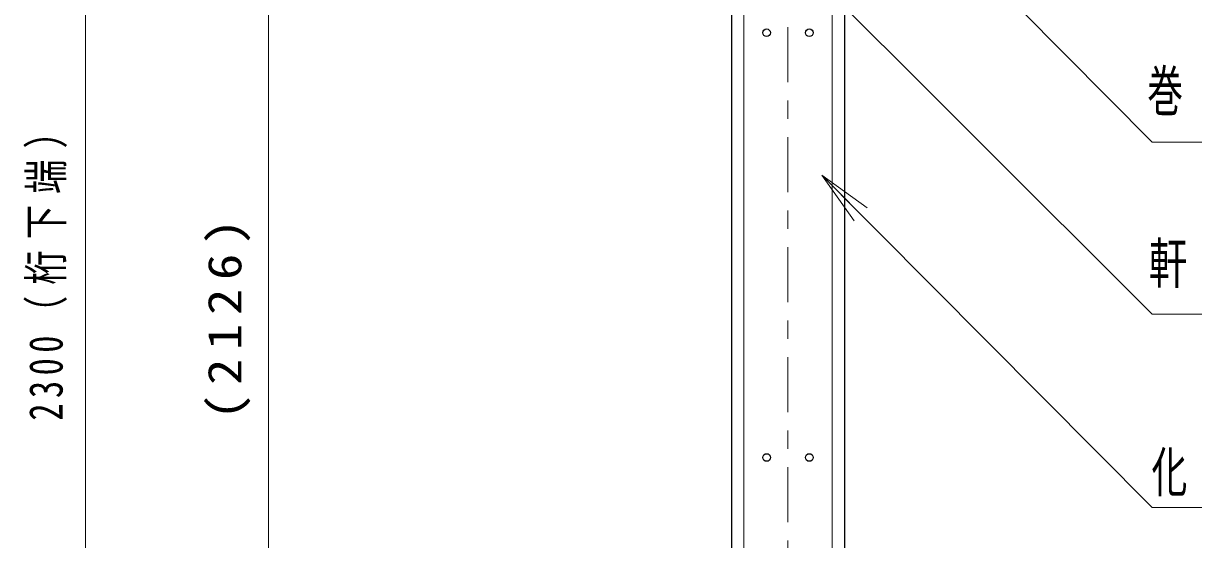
# Model space of a CAD drawing. Units: millimetres on the paper. Extents: x -385 to 7, y 0 to 267.
# Drawn here: x -175.5 to -111.7, y 161.9 to 190 of the extents above; entities that cross this region are included whole.
import ezdxf

# ---------------------------------------------------------------- set-up
doc = ezdxf.new("R2010")
doc.units = ezdxf.units.MM
doc.linetypes.add('USER2', pattern=[6, 3, -1, 1, -1])
doc.layers.add('LY_1', color=190, linetype='Continuous', lineweight=25)
doc.styles.add('ＭＳ ゴシック', font='')
doc.styles.get('ＭＳ ゴシック').set_extended_font_data('MS Gothic')

msp = doc.modelspace()

# ---------------------------------------------------------------- linework, layer by layer
at = {"layer": 'LY_1', "color": 7, "linetype": 'USER2', "lineweight": 13}
msp.add_line((-133.788, 231.841), (-133.788, 107.58), dxfattribs=at)
at = {"layer": 'LY_1', "color": 7, "lineweight": 13}
for p, q in [((-172.121, 138.701), (-172.121, 215.368)), ((-162.121, 138.701), (-162.121, 209.576)), ((-131.939, 181.762), (-129.823, 179.635)), ((-131.939, 181.762), (-129.469, 179.987)), ((-130.178, 179.282), (-131.939, 181.762))]:
    msp.add_line(p, q, dxfattribs=at)
at = {"layer": 'LY_1', "color": 40}
for p, q in [((-136.871, 214.534), (-136.871, 141.368)), ((-130.704, 214.534), (-130.704, 141.368))]:
    msp.add_line(p, q, dxfattribs=at)
at = {"layer": 'LY_1', "color": 40, "lineweight": 13}
for p, q in [((-136.204, 214.534), (-136.204, 141.368)), ((-131.371, 214.534), (-131.371, 141.368))]:
    msp.add_line(p, q, dxfattribs=at)
at = {"layer": 'LY_1', "color": 7, "lineweight": 13}
for points in [[(-153.096, 213.294), (-113.921, 174.19), (-68.621, 174.19)], [(-140.218, 210.07), (-113.921, 183.572), (-62.743, 183.572)], [(-131.939, 181.762), (-113.921, 163.646), (-62.501, 163.646)]]:
    msp.add_lwpolyline(points, dxfattribs=at)
at = {"layer": 'LY_1', "color": 7}
for centre in [(-134.954, 189.534), (-132.621, 189.534), (-134.954, 166.368), (-132.621, 166.368)]:
    msp.add_circle(centre, 0.208, dxfattribs=at)

# ---------------------------------------------------------------- texts
at = {"layer": 'LY_1', "color": 7, "char_height": 2.199, "attachment_point": 4, "style": 'ＭＳ ゴシック'}
for s, insert in [('\\T1.64;\\W0.65;巻上げ式テントシート（軒下に収納）', (-114.183, 186.222)), ('\\T1.64;\\W0.7;軒木：□－１００×５０×２．３', (-114.096, 176.84)), ('\\T1.64;\\W0.65;化粧板：合成木材\u3000１４５×３０\u3000\u3000', (-113.951, 165.446))]:
    msp.add_mtext(s, dxfattribs=dict(at, insert=insert))
at = {"layer": 'LY_1', "color": 7, "char_height": 1.833, "attachment_point": 8, "rotation": 90, "style": 'ＭＳ ゴシック'}
for s, insert in [('\\T1.32;\\W0.75;2300（桁下端）', (-173.121, 177.035)), ('\\T1.33;\\W1.15;(2126)', (-163.121, 174.139))]:
    msp.add_mtext(s, dxfattribs=dict(at, insert=insert))

doc.saveas('drawing.dxf')
